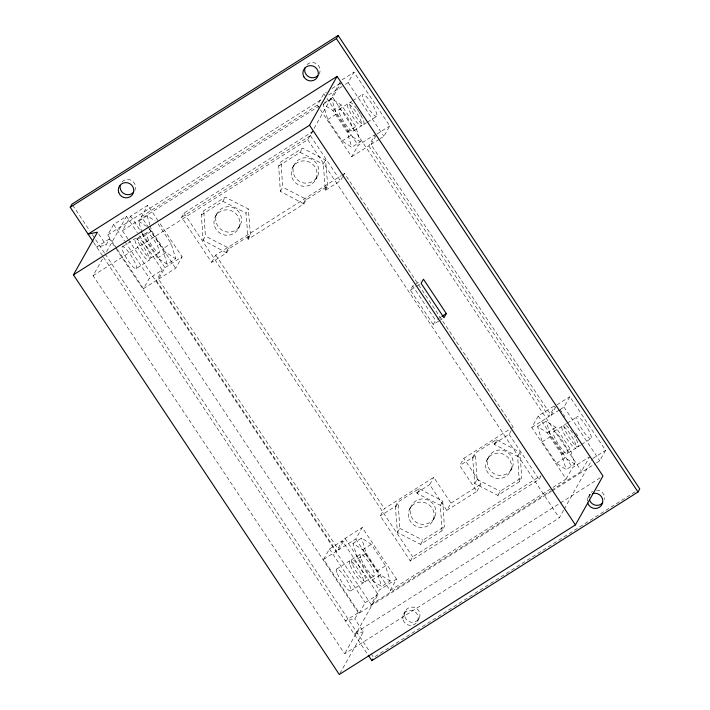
<?xml version="1.0" encoding="UTF-8"?>
<svg xmlns="http://www.w3.org/2000/svg" width="710" height="710" viewBox="0 0 710 710"><rect width="100%" height="100%" fill="white"/><g stroke="black" fill="none" stroke-linecap="round" stroke-linejoin="round"><path stroke-width="0.53" stroke-dasharray="3.55 2.66" d="M116.822 248.58L107.734 234.93L113.6 224.52L126.478 216.364L137.385 232.756M109.553 238.835L96.675 247L106.038 245.083L109.553 238.835L358.275 612.712L354.76 618.951L345.397 620.868L358.275 612.712M563.616 510.179L559.294 517.847L344.643 653.839L93.063 275.666L103.332 257.446M106.571 251.695L126.478 216.364M127.96 238.986L122.431 230.679L130.64 216.115L147.813 205.234L158.836 221.813M148.718 227.733L141.361 216.674L147.813 205.234M226.659 252.849L203.06 240.308L201.409 214.899L203.752 210.737L225.221 197.14L248.331 208.953L250.461 235.09L229.002 248.686L226.659 252.849L211.624 262.363L181.609 217.242L183.952 213.08L312.746 131.492M117.425 249.494L143.473 288.642L149.34 278.24L162.217 270.084L137.988 233.661M143.473 288.642L156.351 280.486L162.217 270.084M355.781 538.979L390.092 590.551L396.535 579.103L362.233 527.539L355.781 538.979L338.608 549.859L158.499 279.128L164.951 267.679L182.115 256.798L159.448 222.727M158.499 279.128L175.672 268.247L182.115 256.798M201.409 214.899L222.878 201.303L225.221 197.14M215.307 216.639L217.074 213.524M203.06 240.308L205.403 236.146L203.752 210.737M211.624 262.363L215.733 255.085L340.791 175.858M303.924 203.894L280.335 191.354L278.684 165.945L281.027 161.782L302.495 148.186L325.606 159.99L327.736 186.126L306.276 199.732L303.924 203.894L248.118 239.252L245.988 213.106L248.331 208.953M238.427 228.451L240.184 225.327M226.171 252.121L228.513 247.959L205.403 236.146M141.361 216.674L317.379 105.169L323.822 93.72L326.538 92.007M247.63 238.516L249.982 234.353M248.118 239.252L250.461 235.09M278.684 165.945L300.152 152.348L302.495 148.186M93.063 275.666L307.714 139.684L341.128 80.372M181.609 217.242L310.403 135.654L312.276 132.317M292.555 167.746L294.313 164.622M324.372 102.737L332.786 97.412L340.995 82.848M280.335 191.354L282.678 187.191L281.027 161.782M345.388 84.366L348.148 82.617L354.006 72.216L389.746 125.936L383.879 136.338L380.205 138.672M342.761 176.612L340.418 180.775L325.393 190.289L323.263 164.152L325.606 159.99M315.728 179.435L317.485 176.32M303.445 203.158L305.788 198.995L282.678 187.191M324.905 189.561L327.257 185.399M325.393 190.289L327.736 186.126M320.441 109.775L351.681 156.732L358.133 145.293L374.401 134.989M343.205 175.832L344.519 173.488L513.197 427.038L511.883 429.373M351.681 156.732L368.854 145.861L375.306 134.412M559.391 409.989L551.111 415.235L371.002 144.494L376.336 135.042M438.611 321.133L433.251 324.532L410.38 290.159L412.723 285.997L414.507 284.861M433.251 324.532L435.594 320.37L412.723 285.997M551.386 491.418L359.322 613.094L323.582 559.382L329.449 548.972L342.327 540.816L378.066 594.536L344.643 653.839M323.582 559.382L336.46 551.217L342.327 540.816M338.608 549.859L345.06 538.42L362.233 527.539M540.993 476.108L539.112 479.445L410.327 561.033L380.303 515.913L384.412 508.626L433.774 477.351L450.93 503.133L446.83 510.419L429.674 484.637L433.774 477.351M395.328 506.39L397.671 502.227L419.14 488.631L442.738 501.171L444.38 526.58L442.037 530.743L420.577 544.339L397.467 532.527L395.328 506.39L380.303 515.913M395.816 507.126L398.159 502.964L397.671 502.227M442.037 530.743L440.395 505.334L417.285 493.521L416.797 492.793L419.14 488.631M417.285 493.521L419.628 489.359M409.306 509.753L411.063 506.638M397.467 532.527L399.81 528.364L398.159 502.964M359.322 613.094L365.18 602.692L378.066 594.536M128.572 239.909L371.161 604.547L379.362 589.983L396.535 579.103M339.833 673.55L363.342 631.847L354.76 618.951M446.83 510.419L476.88 491.382L459.725 465.591L463.825 458.314L512.265 427.624M440.395 505.334L442.738 501.171M433.242 519.782L434.999 516.658M410.327 561.033L412.67 556.871L540.523 475.869M420.577 544.339L422.92 540.177L444.38 526.58M472.603 457.435L474.946 453.273L496.414 439.676L520.013 452.217L521.655 477.626L519.312 481.788L497.852 495.385L474.733 483.572L472.603 457.435L459.725 465.591M473.091 458.163L475.434 454.001L474.946 453.273M519.312 481.788L517.67 456.379L494.55 444.567L494.071 443.839L496.414 439.676M494.55 444.567L496.902 440.404M486.661 460.621L488.418 457.497M474.733 483.572L477.084 479.41L475.434 454.001M403.555 614.265L405.312 611.141M476.88 491.382L480.981 484.096L463.825 458.314M494.071 443.839L509.097 434.316L511.44 430.154M417.427 621.356L419.184 618.232M552.992 487.344L566.101 479.037L531.799 427.473L538.242 416.024L554.51 405.721M517.67 456.379L520.013 452.217M510.437 471.014L512.194 467.89M497.852 495.385L500.195 491.222L521.655 477.626M531.799 427.473L548.963 416.592L554.883 406.102M551.111 415.235L556.445 405.774M560.314 409.404L563.989 407.07L569.855 396.668L605.594 450.389L599.728 460.79L596.045 463.124M566.101 479.037L572.553 467.597L588.821 457.293M551.599 490.237L581.517 471.28L589.726 456.716M564.157 509.221L592.175 459.494M588.155 497.32L589.912 494.195M342.051 79.795L354.006 72.216M331.961 88.572L340.09 83.416M107.734 234.93L322.198 99.054M328.73 94.918L344.465 84.951M122.431 230.679L318.763 106.296M141.947 232.392L138.565 221.209L147.156 215.769L155.082 220.881M323.165 104.263L331.756 98.823L341.439 105.062L355.737 126.549L360.343 141.796L351.752 147.236L342.069 140.997L327.772 119.511L323.165 104.263L332.857 110.503L347.146 131.989L351.752 147.236M332.857 110.503L341.439 105.062M122.581 246.61L135.468 238.445M339.158 109.313L347.749 103.873M349.852 102.542L351.69 101.37M352.613 100.793L362.73 94.377M137.793 238.232L146.375 232.791M158.028 223.801L171.137 243.494L175.743 258.751L167.161 264.182L157.469 257.952L143.18 236.465L151.762 231.025L150.227 225.94M327.772 119.511L336.363 114.07L331.756 98.823M167.161 264.182L162.546 248.935L171.137 243.494M347.146 131.989L355.737 126.549M150.76 258.041L159.351 252.609M135.921 268.708A12.975 2.645 57.6 0 0 128.483 251.935A12.975 2.645 57.6 0 0 123.345 252.334A12.975 2.645 57.6 0 0 135.921 268.708L148.798 260.552A12.975 2.645 57.6 0 0 141.37 243.77A12.975 2.645 57.6 0 0 136.231 244.178A12.975 2.645 57.6 0 0 148.798 260.552M352.932 131.306A12.975 2.645 57.6 0 0 344.687 113.822A12.975 2.645 57.6 0 0 340.516 115.801A12.975 2.645 57.6 0 0 352.932 131.306L361.523 125.865A12.975 2.645 57.6 0 0 353.278 108.382A12.975 2.645 57.6 0 0 349.107 110.361A12.975 2.645 57.6 0 0 361.523 125.865M363.706 124.481L366.466 122.732M367.389 122.155L376.593 116.325A12.975 2.645 57.6 0 0 368.17 98.708A12.975 2.645 57.6 0 0 364.221 101.024A12.975 2.645 57.6 0 0 376.593 116.325M157.469 257.952L166.06 252.511L175.743 258.751M342.069 140.997L350.66 135.557L360.343 141.796M376.868 134.092L389.746 125.936M371.002 144.494L379.282 139.249M341.723 175.263L344.519 173.488M415.403 284.293L420.773 280.894M410.38 290.159L415.74 286.76M416.637 286.192L420.214 283.92M437.378 319.243L440.963 316.971M439.508 320.565L442.188 318.87M416.797 492.793L429.674 484.637M556.977 404.824L569.855 396.668M352.985 543.514L361.576 538.073L371.259 544.313L385.557 565.799L390.163 581.046L381.572 586.487L371.889 580.247L357.591 558.761L352.985 543.514L362.668 549.753L376.966 571.239L381.572 586.487M537.585 426.568L546.167 421.128L555.859 427.367L570.148 448.853L574.763 464.1L566.172 469.541L556.489 463.302L542.191 441.815L537.585 426.568L547.268 432.807L561.566 454.293L566.172 469.541M362.668 549.753L371.259 544.313M547.268 432.807L555.859 427.367M336.62 569.083L349.498 560.927M351.548 559.702L360.13 554.261M553.844 431.565L562.427 426.124M564.565 424.757L566.403 423.595M567.326 423.009L577.443 416.601M357.591 558.761L366.183 553.321L361.576 538.073M542.191 441.815L550.783 436.375L546.167 421.128M450.93 503.133L480.981 484.096M376.966 571.239L385.557 565.799M561.566 454.293L570.148 448.853M365.845 581.188L374.427 575.748M567.086 453.663A12.975 2.645 57.6 0 0 559.808 437.023A12.975 2.645 57.6 0 0 554.501 437.147A12.975 2.645 57.6 0 0 567.086 453.663L575.677 448.232A12.975 2.645 57.6 0 0 568.39 431.582A12.975 2.645 57.6 0 0 563.092 431.707A12.975 2.645 57.6 0 0 575.677 448.232M577.833 446.865L580.594 445.117M581.508 444.54L590.711 438.709A12.975 2.645 57.6 0 0 583.389 422.024A12.975 2.645 57.6 0 0 578.126 422.228A12.975 2.645 57.6 0 0 590.711 438.709M350.722 590.835L363.6 582.679M371.889 580.247L380.471 574.816L390.163 581.046M556.489 463.302L565.071 457.861L574.763 464.1M592.708 458.545L605.594 450.389M390.092 590.551L552.06 487.939M371.161 604.547L550.667 490.832M552.318 490.823L595.131 463.701M600.163 477.794L353.979 633.764L363.342 631.847M635.104 491.835L373.602 657.495L370.531 652.88M300.152 152.348L323.263 164.152M222.878 201.303L245.988 213.106M477.084 479.41L500.195 491.222M399.81 528.364L422.92 540.177M138.565 221.209L146.491 226.312M348.148 82.617L383.879 136.338M563.989 407.07L599.728 460.79M560.004 409.377L564.849 416.663M575.757 433.056L578.18 436.694M368.854 145.861L548.963 416.592M332.786 97.412L581.517 471.28M323.822 93.72L326.272 97.403M326.893 98.326L358.133 145.293M538.242 416.024L572.553 467.597M336.363 114.07L350.66 135.557M550.783 436.375L565.071 457.861M317.379 105.169L319.828 108.852M310.403 135.654L340.418 180.775M509.097 434.316L539.112 479.445M307.714 139.684L559.294 517.847M305.788 198.995L306.276 199.732M228.513 247.959L229.002 248.686M215.733 255.085L384.412 508.626M183.952 213.08L412.67 556.871M151.762 231.025L166.06 252.511M366.183 553.321L380.471 574.816M149.331 228.647L175.672 268.247M148.851 228.345L162.546 248.935M130.64 216.115L141.672 232.685M142.284 233.608L164.951 267.679M345.06 538.42L379.362 589.983M156.351 280.486L336.46 551.217M113.6 224.52L124.498 240.912M125.111 241.826L149.34 278.24M329.449 548.972L365.18 602.692M98.681 234.025L106.038 245.083M72.606 205.048L89.806 230.901M92.264 234.593L104.547 253.062M105.16 253.985L369.919 651.957M93.614 242.394L102.817 256.23M103.429 257.153L367.673 654.354M147.156 215.769L149.916 224.919M142.257 233.412L143.18 236.465M121.978 181.929A7.783 7.579 29.4 0 1 134.722 190.644M306.986 64.566A7.783 7.579 29.4 0 1 319.038 74.195M587.365 501.171A7.783 7.579 29.4 0 1 590.8 494.417M589.131 498.047A7.783 7.579 29.4 0 1 592.557 491.293M596.356 490.113A7.783 7.579 29.4 0 1 604.432 499.414M360.778 115.055A12.975 2.645 57.6 0 1 361.319 123.416A12.975 2.645 57.6 0 1 349.932 105.737A12.975 2.645 57.6 0 1 356.553 108.497M357.192 109.375A12.975 2.645 57.6 0 1 358.603 111.461M359.065 112.171A12.975 2.645 57.6 0 1 360.369 114.337M576.316 439.481A12.975 2.645 57.6 0 1 574.23 444.256A12.975 2.645 57.6 0 1 563.917 426.142A12.975 2.645 57.6 0 1 573.343 434.254M574.23 435.7A12.975 2.645 57.6 0 1 575.34 437.617M411.17 516.365A12.975 12.629 29.4 0 0 433.348 519.516A12.975 12.629 29.4 0 0 424.58 499.068A12.975 12.629 29.4 0 0 411.17 516.365M488.365 467.224A12.975 12.629 29.4 0 0 510.499 470.712A12.975 12.629 29.4 0 0 502.05 450.14A12.975 12.629 29.4 0 0 488.365 467.224M216.408 223.215A12.975 12.629 29.4 0 0 238.303 228.043A12.975 12.629 29.4 0 0 231.158 207.018A12.975 12.629 29.4 0 0 216.408 223.215M293.7 174.323A12.975 12.629 29.4 0 0 315.622 179.035A12.975 12.629 29.4 0 0 308.371 158.055A12.975 12.629 29.4 0 0 293.7 174.323M291.943 177.447A12.975 12.629 29.4 0 0 313.864 182.159A12.975 12.629 29.4 0 0 306.613 161.17A12.975 12.629 29.4 0 0 291.943 177.447M214.651 226.33A12.975 12.629 29.4 0 0 236.545 231.167A12.975 12.629 29.4 0 0 229.401 210.142A12.975 12.629 29.4 0 0 214.651 226.33M486.607 470.348A12.975 12.629 29.4 0 0 508.733 473.836A12.975 12.629 29.4 0 0 500.293 453.264A12.975 12.629 29.4 0 0 486.607 470.348M409.413 519.489A12.975 12.629 29.4 0 0 431.582 522.631A12.975 12.629 29.4 0 0 422.814 502.183A12.975 12.629 29.4 0 0 409.413 519.489M138.574 242.571A11.875 2.423 57.6 0 0 150.138 258.236A11.875 2.423 57.6 0 0 144.112 243.619A11.875 2.423 57.6 0 0 138.574 242.571M352.604 564.681A12.975 2.645 57.6 0 0 365.215 581.49A12.975 2.645 57.6 0 0 358.257 565.151A12.975 2.645 57.6 0 0 352.604 564.681M361.195 559.249A12.975 2.645 57.6 0 0 373.806 576.05A12.975 2.645 57.6 0 0 366.848 559.711A12.975 2.645 57.6 0 0 361.195 559.249M147.165 237.131A11.875 2.423 57.6 0 0 158.72 252.795A11.875 2.423 57.6 0 0 152.703 238.178A11.875 2.423 57.6 0 0 147.165 237.131M403.165 620.078A7.783 7.579 29.4 0 0 416.3 622.981A7.783 7.579 29.4 0 0 412.013 610.369A7.783 7.579 29.4 0 0 403.165 620.078M404.922 616.963A7.783 7.579 29.4 0 0 418.057 619.857A7.783 7.579 29.4 0 0 413.77 607.245A7.783 7.579 29.4 0 0 404.922 616.963M350.234 565.506A12.975 2.645 57.6 0 0 362.872 582.821A12.975 2.645 57.6 0 0 356.535 567.086A12.975 2.645 57.6 0 0 350.234 565.506M337.356 573.662A12.975 2.645 57.6 0 0 349.995 590.977A12.975 2.645 57.6 0 0 343.658 575.242A12.975 2.645 57.6 0 0 337.356 573.662"/><path stroke-width="1.06" d="M93.001 241.471L70.228 207.249L71.985 204.125L338.155 35.5L639.772 488.87L638.015 491.994L371.845 660.62L368.268 655.25M73.423 274.841L97.456 232.188L88.102 234.105L337.09 76.361L602.967 476.011L575.419 524.912L339.3 674.5L73.423 274.841L309.542 125.262L337.09 76.361M70.228 207.249L336.398 38.624L338.155 35.5M446.324 313.571L443.981 317.734L421.11 283.352L423.453 279.199L446.324 313.571L441.851 316.403M371.845 660.62L372.723 659.058M336.398 38.624L638.015 491.994M309.542 125.262L575.419 524.912M133.595 192.268A7.783 7.579 29.4 0 1 120.203 185.425M317.787 75.73A7.783 7.579 29.4 0 1 304.936 67.911M592.619 493.574A7.783 7.579 29.4 0 1 602.417 498.589A7.783 7.579 29.4 0 1 597.563 508.147A7.783 7.579 29.4 0 1 587.765 503.133M602.657 502.911A7.783 7.579 29.4 0 1 589.522 500.009M118.703 192.49A7.783 7.579 29.4 0 0 131.838 195.392A7.783 7.579 29.4 0 0 127.551 182.781A7.783 7.579 29.4 0 0 118.703 192.49M303.88 76.849A7.783 7.579 29.4 0 0 317.281 77.319A7.783 7.579 29.4 0 0 310.723 65.648A7.783 7.579 29.4 0 0 303.88 76.849"/></g></svg>
